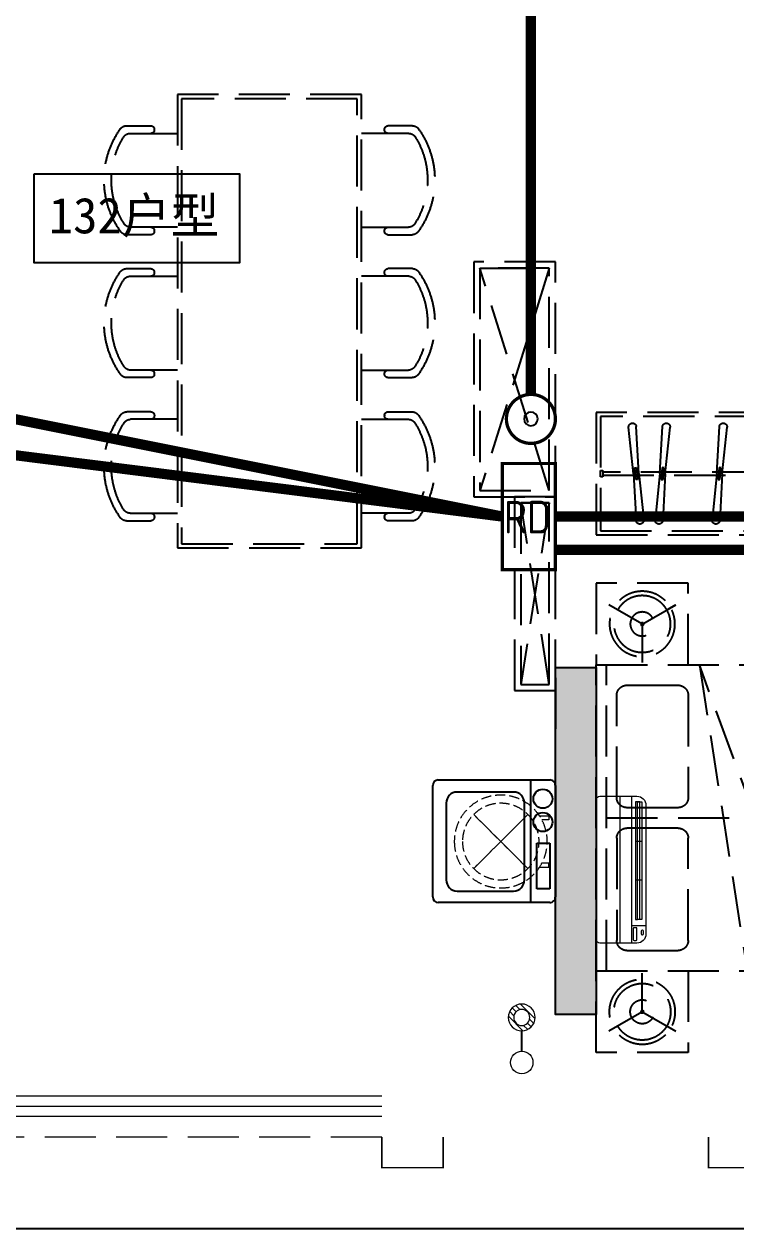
# Model space of a CAD drawing. Extents: x 3002737 to 4077523, y -995787 to -7267.
# Drawn here: x 3246836 to 3250321, y -807319 to -801416 of the extents above; entities that cross this region are included whole.
import ezdxf
from ezdxf.enums import TextEntityAlignment as Align

# ---------------------------------------------------------------- set-up
doc = ezdxf.new("R2010")
doc.units = 0
doc.header["$LTSCALE"] = 1000
doc.header["$MEASUREMENT"] = 0
for name, pattern in [('$1$DASH', [0.35, 0.25, -0.1]), ('A户型$0$DASH', [0.35, 0.25, -0.1]), ('DASH', [0.35, 0.25, -0.1])]:
    doc.linetypes.add(name, pattern=pattern)
doc.layers.get('0').update_dxf_attribs({"linetype": 'CONTINUOUS'})
for name, color, linetype in [('!!电气', 1, 'CONTINUOUS'), ('5fur', 175, 'CONTINUOUS'), ('COLU', 7, 'CONTINUOUS'), ('EQUIP-安防', 3, 'CONTINUOUS'), ('LVTRY', 252, 'CONTINUOUS'), ('S-砼墙填充', 251, 'CONTINUOUS'), ('VPIPE-凝结', 150, 'CONTINUOUS'), ('WIRE-照明', 2, 'CONTINUOUS'), ('WIRE-综合布线', 5, 'DASH'), ('看线', 185, 'CONTINUOUS')]:
    doc.layers.add(name, color=color, linetype=linetype)
for name, color, linetype, lineweight in [('EQUIP-消防', 3, 'CONTINUOUS', 20), ('EQUIP_地漏', 7, 'CONTINUOUS', 18), ('VPIPE-废水', 31, 'TG_F', 18), ('WINDOW', 146, 'CONTINUOUS', 20), ('平面-栏杆', 56, 'CONTINUOUS', 15), ('平面-看线', 252, 'CONTINUOUS', 15), ('平面-空调预留孔', 252, 'CONTINUOUS', 15), ('粉刷', 251, 'CONTINUOUS', 9)]:
    doc.layers.add(name, color=color, linetype=linetype, lineweight=lineweight)
doc.styles.add('_TEL_DIM', font='SIMPLEX', dxfattribs={"width": 0.8, "height": 3.5, "bigfont": 'HZTXT'})
doc.styles.get("Standard").update_dxf_attribs({"font": 'gbenor.shx', "bigfont": 'gbcbig.shx'})
doc.styles.add('TG_LINETYPE', font='SIMPLEX', dxfattribs={"width": 0.8, "height": 3, "bigfont": 'HZTXT'})
doc.styles.add('黑体', font='simhei.ttf')
doc.linetypes.add('TG_F', pattern='A,2,-0.3,["F",TG_LINETYPE,S=0.1,R=0,X=-0.23,Y=-0.15],0', length=2.3)

# ---------------------------------------------------------------- blocks, each defined once
blk = doc.blocks.new('dfgdfgsf')
at = {"layer": '5fur', "color": 252, "linetype": 'A户型$0$DASH'}
for p, q in [((2092291.533499984, -1252357.542387553), (2092411.453266368, -1252357.542387553)), ((2092428.013266368, -1252378.292469392), (2092428.013266368, -1252374.612469392)), ((2093555.135908604, -1252378.292469392), (2093555.135908604, -1252374.612469392)), ((2093691.615674988, -1252357.542387553), (2093571.695908604, -1252357.542387553)), ((2092309.426789955, -1252394.852469392), (2092541.574587486, -1252394.852469392)), ((2093673.722385016, -1252394.852469392), (2093441.574587486, -1252394.852469392)), ((2092411.453266368, -1252891.652469392), (2092293.381530715, -1252891.652469392)), ((2092541.574587486, -1252854.852469392), (2092311.389874803, -1252854.852469392)), ((2092428.013266368, -1252875.092469392), (2092428.013266368, -1252871.412469392)), ((2093441.574587486, -1252854.852469392), (2093671.759300168, -1252854.852469392)), ((2093555.135908604, -1252875.092469392), (2093555.135908604, -1252871.412469392)), ((2093571.695908604, -1252891.652469392), (2093689.767644257, -1252891.652469392)), ((2092291.533499984, -1253057.542387553), (2092411.453266368, -1253057.542387553)), ((2092428.013266368, -1253078.292469392), (2092428.013266368, -1253074.612469392)), ((2093555.135908604, -1253078.292469392), (2093555.135908604, -1253074.612469392)), ((2093691.615674988, -1253057.542387553), (2093571.695908604, -1253057.542387553)), ((2092309.426789955, -1253094.852469392), (2092541.574587486, -1253094.852469392)), ((2093673.722385016, -1253094.852469392), (2093441.574587486, -1253094.852469392)), ((2092541.574587486, -1253554.852469392), (2092311.389874803, -1253554.852469392)), ((2093441.574587486, -1253554.852469392), (2093671.759300168, -1253554.852469392)), ((2092411.453266368, -1253591.652469392), (2092293.381530715, -1253591.652469392)), ((2092428.013266368, -1253575.092469392), (2092428.013266368, -1253571.412469392)), ((2093555.135908604, -1253575.092469392), (2093555.135908604, -1253571.412469392)), ((2093571.695908604, -1253591.652469392), (2093689.767644257, -1253591.652469392)), ((2092411.453266368, -1253758.993599892), (2092293.381530715, -1253758.993599892)), ((2092428.013266368, -1253775.553599892), (2092428.013266368, -1253779.233599892)), ((2093555.135908604, -1253775.553599892), (2093555.135908604, -1253779.233599892)), ((2093571.695908604, -1253758.993599892), (2093689.767644257, -1253758.993599892)), ((2090775.237752914, -1254062.595872173), (2090751.423795166, -1253834.562280218)), ((2090801.254200029, -1254060.649655245), (2090789.003092773, -1253831.703517444)), ((2091054.022614687, -1254062.702910487), (2091030.208656939, -1253834.669318532)), ((2091080.039371488, -1254060.649655245), (2091067.788264232, -1253831.703517444)), ((2091183.400468555, -1254060.649655245), (2091195.65157581, -1253831.703517444)), ((2091209.417225355, -1254062.702910487), (2091233.231183103, -1253834.669318532)), ((2092541.574587486, -1253795.793599892), (2092311.389874803, -1253795.793599892)), ((2093441.574587486, -1253795.793599892), (2093671.759300168, -1253795.793599892)), ((2091359.574587578, -1254069.689162439), (2089523.574584608, -1254069.689162439)), ((2090775.237443228, -1254062.702910487), (2090787.488550484, -1254291.649048288)), ((2090801.254200029, -1254060.649655245), (2090825.068157777, -1254288.6832472)), ((2091054.022614687, -1254062.702910487), (2091066.273721943, -1254291.649048288)), ((2091080.039371488, -1254060.649655245), (2091103.853329236, -1254288.6832472)), ((2091183.400468555, -1254060.649655245), (2091159.586510807, -1254288.6832472)), ((2091209.417225355, -1254062.702910487), (2091197.1661181, -1254291.649048288)), ((2091371.574587578, -1254047.189162439), (2091359.574587578, -1254047.189162439)), ((2091359.574587578, -1254047.189162439), (2091359.574587578, -1254077.189162439)), ((2091359.574587578, -1254077.189162439), (2091371.574587578, -1254077.189162439)), ((2091371.574587578, -1254077.189162439), (2091371.574587578, -1254047.189162439)), ((2092309.426789955, -1254255.793599892), (2092541.574587486, -1254255.793599892)), ((2093673.722385016, -1254255.793599892), (2093441.574587486, -1254255.793599892)), ((2092291.533499984, -1254293.10368173), (2092411.453266368, -1254293.10368173)), ((2092428.013266368, -1254272.353599892), (2092428.013266368, -1254276.033599892)), ((2093555.135908604, -1254272.353599892), (2093555.135908604, -1254276.033599892)), ((2093691.615674988, -1254293.10368173), (2093571.695908604, -1254293.10368173)), ((2090941.574587254, -1254998.492976898), (2090941.574587254, -1254598.492976898)), ((2090941.574587254, -1254598.492976898), (2091391.574587254, -1254598.492976898)), ((2091391.574587254, -1254598.492976898), (2091391.574587254, -1254998.492976898)), ((2091175.822544973, -1254803.832287776), (2091002.879944764, -1254703.983830991)), ((2091157.326629535, -1254803.832287776), (2091330.269229745, -1254703.983830991)), ((2091166.574587254, -1254787.814355141), (2091166.574587254, -1254987.511268711)), ((2091391.574587254, -1254998.492976898), (2089366.739680178, -1254998.492976898)), ((2090478.140397684, -1256116.465254222), (2090886.881066664, -1254998.492976898)), ((2090886.881066664, -1254998.492976898), (2090652.901174343, -1256498.492976898)), ((2091391.574587254, -1254998.492976898), (2090941.574587254, -1254998.492976898)), ((2091341.574587254, -1256498.492976899), (2091341.574587254, -1254998.492976898)), ((2091391.574587254, -1256498.492976899), (2091391.574587254, -1254998.492976898)), ((2091341.576148126, -1255748.492976886), (2088341.574587415, -1255748.492976886)), ((2091391.574587254, -1256498.492976898), (2089366.739680178, -1256498.492976898)), ((2091391.574587254, -1256498.492976898), (2089366.739680178, -1256498.492976898)), ((2091391.574587281, -1256498.492976898), (2090941.574587281, -1256498.492976898)), ((2090941.574587281, -1256498.492976898), (2090941.574587281, -1256898.492976898)), ((2091391.574587281, -1256898.492976898), (2091391.574587281, -1256498.492976898)), ((2091166.574587281, -1256709.171598655), (2091166.574587281, -1256509.474685085)), ((2091175.822545, -1256693.15366602), (2091002.879944791, -1256793.002122805)), ((2091157.326629562, -1256693.15366602), (2091330.269229772, -1256793.002122805)), ((2090941.574587281, -1256898.492976898), (2091391.574587281, -1256898.492976898))]:
    blk.add_line(p, q, dxfattribs=at)
for points in [[(2092541.574587486, -1252205.039727125), (2093441.574587486, -1252205.039727125), (2093441.574587486, -1254425.039727125), (2092541.574587486, -1254425.039727125)], [(2092561.574587486, -1252225.039727125), (2093421.574587486, -1252225.039727125), (2093421.574587486, -1254405.039727125), (2092561.574587486, -1254405.039727125)], [(2091591.540163053, -1254175.039719756), (2091591.540163053, -1253025.039719979), (2091991.540163053, -1253025.039719979), (2091991.540163053, -1254175.039719756)], [(2091621.540163053, -1254145.039719756), (2091621.540163053, -1253055.039719979), (2091961.540163053, -1253055.039719979), (2091961.540163053, -1254145.039719756)], [(2089491.574584608, -1254362.189162448), (2089491.574584608, -1253762.18916243), (2091391.574587578, -1253762.18916243), (2091391.574587578, -1254362.189162448)], [(2089511.574584608, -1254342.189162448), (2089511.574584608, -1253782.18916243), (2091371.574587578, -1253782.18916243), (2091371.574587578, -1254342.189162448)], [(2090786.158033479, -1254090.612964485), (2090781.592837429, -1254032.767455083), (2090790.265043937, -1254032.083040281), (2090794.830239986, -1254089.928549683)], [(2091064.943204937, -1254090.612964485), (2091060.378008889, -1254032.767455083), (2091069.050215397, -1254032.083040281), (2091073.615411445, -1254089.928549683)], [(2091198.496635105, -1254090.612964485), (2091203.061831154, -1254032.767455083), (2091194.389624646, -1254032.083040281), (2091189.824428597, -1254089.928549683)], [(2091591.540163037, -1255125.039605072), (2091591.540163037, -1254175.039719756), (2091791.540163053, -1254175.039719756), (2091791.540163053, -1255125.039605072)], [(2091621.540163037, -1255095.039605072), (2091621.540163037, -1254205.039719756), (2091761.540163053, -1254205.039719756), (2091761.540163053, -1255095.039605072)]]:
    blk.add_lwpolyline(points, close=True, dxfattribs=at)
for points in [[(2091621.540163053, -1254145.039719756), (2091961.540163053, -1253055.039719979), (2091621.540163053, -1253055.039719979), (2091961.540163053, -1254145.039719756)], [(2089523.574584608, -1254054.689162455), (2091359.574587578, -1254054.689162455)], [(2091621.540163037, -1255095.039605072), (2091761.540163053, -1254205.039719756), (2091621.540163037, -1254205.039719756), (2091761.540163053, -1255095.039605072)]]:
    blk.add_lwpolyline(points, dxfattribs=at)
for points, const_width in [([(2091046.351137544, -1254729.081935845), (2091002.879944763, -1254703.983830991)], 8.888888888888888), ([(2091286.798036963, -1254729.081935845), (2091330.269229744, -1254703.983830991)], 8.88888888888889), ([(2091166.574587254, -1254937.315059004), (2091166.574587254, -1254987.511268711)], 8.88888888888889), ([(2091166.574587281, -1256559.670894793), (2091166.574587281, -1256509.474685085)], 8.88888888888889), ([(2091046.351137571, -1256767.904017951), (2091002.87994479, -1256793.002122805)], 8.888888888888888), ([(2091286.79803699, -1256767.904017951), (2091330.269229771, -1256793.002122805)], 8.88888888888889)]:
    blk.add_lwpolyline(points, dxfattribs=dict(at, const_width=const_width))
for points in [[(2091241.574587254, -1255098.492976899), (2090991.574587254, -1255098.492976899, 0.4142135623731003), (2090941.574587254, -1255148.492976899), (2090941.574587254, -1255648.492976899, 0.4142135623730904), (2090991.574587254, -1255698.492976899), (2091241.574587254, -1255698.492976899, 0.4142135623730999), (2091291.574587254, -1255648.492976899), (2091291.574587254, -1255148.492976899, 0.4142135623730897)], [(2091241.574587254, -1256398.492976898), (2090991.574587254, -1256398.492976898, -0.4142135623731003), (2090941.574587254, -1256348.492976898), (2090941.574587254, -1255848.492976899, -0.4142135623730904), (2090991.574587254, -1255798.492976899), (2091241.574587254, -1255798.492976899, -0.4142135623730999), (2091291.574587254, -1255848.492976899), (2091291.574587254, -1256348.492976898, -0.4142135623730897)]]:
    blk.add_lwpolyline(points, format="xyb", close=True, dxfattribs=at)
for centre, radius, start, end in [((2092616.821769427, -1252623.295752064), 434.5839883125198, 144.8602936227334, 215.5995607798544), ((2092291.533499984, -1252394.342387554), 36.8, 90, 144.8602936227334), ((2092410.549405145, -1252374.986860969), 17.46787387877194, 1.228123127383116, 87.03395093603103), ((2093572.599769826, -1252374.986860969), 17.46787387877194, 92.96604906396895, 178.7718768726169), ((2093691.615674988, -1252394.342387554), 36.8, 35.13970637726662, 90), ((2093366.327405545, -1252623.295752064), 434.5839883125198, 324.4004392201456, 35.13970637726662), ((2092616.821769427, -1252623.295752064), 399.0413852635766, 148.058807733434, 212.5233636423179), ((2092309.426789955, -1252431.652469392), 36.8, 90, 148.058807733434), ((2092411.453266368, -1252378.292469392), 16.56, 270, 0), ((2093571.695908604, -1252378.292469392), 16.56, 180, 270), ((2093673.722385016, -1252431.652469392), 36.8, 31.94119226656599, 90), ((2093366.327405545, -1252623.295752064), 399.0413852635766, 327.4766363576821, 31.94119226656599), ((2092311.389874803, -1252818.052469392), 36.8, 212.5233636423179, 270), ((2093671.759300168, -1252818.052469392), 36.8, 270, 327.4766363576821), ((2092293.381530715, -1252854.852469392), 36.8, 215.5995607798544, 270), ((2092411.453266368, -1252871.412469392), 16.56, 0, 90), ((2092411.453266368, -1252875.092469392), 16.56, 270, 0), ((2093571.695908604, -1252871.412469392), 16.56, 90, 180), ((2093571.695908604, -1252875.092469392), 16.56, 180, 270), ((2093689.767644257, -1252854.852469392), 36.8, 270, 324.4004392201456), ((2092616.821769427, -1253323.295752064), 434.5839883125198, 144.8602936227334, 215.5995607798544), ((2092291.533499984, -1253094.342387554), 36.8, 90, 144.8602936227334), ((2092410.549405145, -1253074.986860969), 17.46787387877194, 1.228123127383116, 87.03395093603103), ((2092411.453266368, -1253078.292469392), 16.56, 270, 0), ((2093572.599769826, -1253074.986860969), 17.46787387877194, 92.96604906396895, 178.7718768726169), ((2093571.695908604, -1253078.292469392), 16.56, 180, 270), ((2093691.615674988, -1253094.342387554), 36.8, 35.13970637726662, 90), ((2093366.327405545, -1253323.295752064), 434.5839883125198, 324.4004392201456, 35.13970637726662), ((2092616.821769427, -1253323.295752064), 399.0413852635766, 148.058807733434, 212.5233636423179), ((2092309.426789955, -1253131.652469392), 36.8, 90, 148.058807733434), ((2093673.722385016, -1253131.652469392), 36.8, 31.94119226656599, 90), ((2093366.327405545, -1253323.295752064), 399.0413852635766, 327.4766363576821, 31.94119226656599), ((2092311.389874803, -1253518.052469392), 36.8, 212.5233636423179, 270), ((2092411.453266368, -1253571.412469392), 16.56, 0, 90), ((2093571.695908604, -1253571.412469392), 16.56, 90, 180), ((2093671.759300168, -1253518.052469392), 36.8, 270, 327.4766363576821), ((2092293.381530715, -1253554.852469392), 36.8, 215.5995607798544, 270), ((2092411.453266368, -1253575.092469392), 16.56, 270, 0), ((2093571.695908604, -1253575.092469392), 16.56, 180, 270), ((2093689.767644257, -1253554.852469392), 36.8, 270, 324.4004392201456), ((2092616.821769427, -1254027.35031722), 434.5839883125198, 144.4004392201456, 215.1397063772666), ((2092293.381530715, -1253795.793599892), 36.8, 90, 144.4004392201456), ((2092411.453266368, -1253775.553599892), 16.56, 0, 90), ((2092411.453266368, -1253779.233599892), 16.56, 270, 0), ((2093571.695908604, -1253775.553599892), 16.56, 90, 180), ((2093571.695908604, -1253779.233599892), 16.56, 180, 270), ((2093689.767644257, -1253795.793599892), 36.8, 35.59956077985439, 90), ((2093366.327405545, -1254027.35031722), 434.5839883125198, 324.8602936227334, 35.59956077985439), ((2090770.213598812, -1253833.079379674), 18.84219772992773, 4.512458059346007, 184.512458059346), ((2091048.998460586, -1253833.186417988), 18.84219772992773, 4.512458059346007, 184.512458059346), ((2091214.441379456, -1253833.186417988), 18.84219772992773, 355.4875419406532, 175.487541940654), ((2092616.821769427, -1254027.35031722), 399.0413852635766, 147.4766363576821, 211.941192266566), ((2092311.389874803, -1253832.593599892), 36.8, 90, 147.4766363576821), ((2093671.759300168, -1253832.593599892), 36.8, 32.52336364231787, 90), ((2093366.327405545, -1254027.35031722), 399.0413852635766, 328.058807733434, 32.52336364231787), ((2092309.426789955, -1254218.993599892), 36.8, 211.941192266566, 270), ((2092411.453266368, -1254272.353599892), 16.56, 0, 90), ((2093571.695908604, -1254272.353599892), 16.56, 90, 180), ((2093673.722385016, -1254218.993599892), 36.8, 270, 328.058807733434), ((2090806.27835413, -1254290.166147745), 18.84219772992773, 184.512458059346, 4.512458059346007), ((2091085.06352559, -1254290.166147745), 18.84219772992773, 184.512458059346, 4.512458059346007), ((2091178.376314453, -1254290.166147745), 18.84219772992773, 175.487541940654, 355.4875419406532), ((2092291.533499984, -1254256.30368173), 36.8, 215.1397063772666, 270), ((2092410.549405145, -1254275.659208315), 17.46787387877194, 272.9660490639689, 358.7718768726169), ((2093572.599769826, -1254275.659208315), 17.46787387877194, 181.2281231273831, 267.033950936031), ((2093691.615674988, -1254256.30368173), 36.8, 270, 324.8602936227334)]:
    blk.add_arc(centre, radius, start, end, dxfattribs=at)
for major_axis, ratio, start_param, end_param in [((-113.2638872716998, 113.2638872716998), 0.9999999999997511, 4.712388980384682, 10.99557428756427), ((-98.16203563551878, 98.16203563551878), 0.999999999998388, 4.712388980384681, 10.99557428756427), ((-41.53009199966709, 41.53009199966709), 0.9999999999975253, 4.71238898038469, 10.99557428756428)]:
    blk.add_ellipse((2091166.574587254, -1254798.492976898), major_axis=major_axis, ratio=ratio, start_param=start_param, end_param=end_param, dxfattribs=at)
at = {"layer": '5fur', "color": 252, "linetype": 'A户型$0$DASH', "extrusion": (0, 0, -1)}
for major_axis, ratio, start_param, end_param in [((-113.2638872716998, -113.2638872716998), 0.9999999999997511, 4.712388980384682, 10.99557428756427), ((-98.16203563551879, -98.16203563551876), 0.999999999998388, 4.712388980384681, 10.99557428756427), ((-41.53009199966709, -41.53009199966709), 0.9999999999975253, 4.71238898038469, 10.99557428756428)]:
    blk.add_ellipse((2091166.574587281, -1256698.492976898), major_axis=major_axis, ratio=ratio, start_param=start_param, end_param=end_param, dxfattribs=at)
blk = doc.blocks.new('A$C001338C2')
at = {"color": 8}
for p, q in [((844.9999883423079, 303.6000072514144), (54.99998834231155, 303.6000543390692)), ((109.0525457565491, 214.7673082745569), (109.0525510513944, 303.6000511174025)), ((-1.49359439092e-05, 248.6000576173246), (-2.84423585981e-05, 22.0000576172315)), ((899.9999715576414, 22.00000397306576), (899.9999850640525, 248.6000039731589)), ((21.99997024633922, 5.63059293199e-05), (877.9999702463392, 5.2843679441e-06))]:
    blk.add_line(p, q, dxfattribs=at)
at = {"color": 8, "lineweight": 5}
for p, q in [((864.5756734352908, 278.6904651548975), (144.4768629888749, 278.6905080761171)), ((144.4768629888749, 278.6905080761171), (144.4768622188567, 265.7722729386405)), ((387.0097734353949, 278.6904936200444), (144.4768629888749, 278.6905080761171)), ((144.4768629888749, 278.6905080761171), (144.4768614488676, 252.8539829386973)), ((144.4768622188567, 265.7722729386405), (864.5756726653053, 265.772230017421)), ((144.4768606789075, 239.9356929386377), (144.4768614488676, 252.8539829386973)), ((144.4768614488676, 252.8539829386973), (864.5756718953162, 252.8539400174777)), ((864.5756711253525, 239.9356500174181), (144.4768606789075, 239.9356929386377)), ((387.0097711254275, 239.935678482565), (387.0097734353949, 278.6904936200444)), ((622.04272112545, 239.935664473509), (387.0097711254275, 239.935678482565)), ((864.5756734352908, 278.6904651548975), (622.0427234354138, 278.6904796109884)), ((622.0427234354138, 278.6904796109884), (622.04272112545, 239.935664473509)), ((864.5756718953162, 252.8539400174777), (864.5756734352908, 278.6904651548975)), ((864.5756726653053, 265.772230017421), (864.5756711253525, 239.9356500174181)), ((899.9999830474662, 214.7672611304297), (-1.69525337697e-05, 214.7673147745954)), ((899.9999787804518, 143.1781611304468), (-2.12195482163e-05, 143.1782147746126))]:
    blk.add_line(p, q, dxfattribs=at)
at = {"color": 8}
for points in [[(89.24090579471158, 226.3562818807586), (22.19125331861505, 226.3562858772129, -0.414213562372504), (16.6912536464406, 231.8562862050385), (16.69125431894281, 243.1390318179401, -0.414213562373095), (22.19125464676836, 248.6390314901146), (89.24090712286488, 248.6390274936603, -0.414213562373095), (94.74090679503934, 243.1390271658347), (94.74090612253713, 231.8562815529331, -0.414213562373095)], [(73.08482630450817, 275.0144977724194), (56.77886350143308, 275.0144987443309, -0.414213562373095), (51.27886382925863, 280.5144990721565), (51.27886400034913, 283.3844664433818, -0.414213562373095), (56.77886432817468, 288.8844661155563), (73.08482713124977, 288.8844651436448, -0.4142135623732024), (78.58482680342422, 283.3844648158192), (78.58482663233372, 280.5144974445939, -0.414213562373095)]]:
    blk.add_lwpolyline(points, format="xyb", close=True, dxfattribs=at)
for centre, radius, start, end in [((54.99998506405609, 248.6000543390692), 55.0000000000001, 89.99999658490542, 179.9999965849054), ((844.9999850640525, 248.6000072514144), 55.0000000000001, 359.9999965849054, 89.99999658490542), ((21.9999715576414, 22.00005630592932), 22.00000000000004, 179.9999965849054, 269.9999965849054), ((877.9999715576414, 22.00000528436794), 22.00000000000004, 269.9999965849054, 359.9999965849054)]:
    blk.add_arc(centre, radius, start, end, dxfattribs=at)
blk = doc.blocks.new('RECTANG')
for p, q in [((1.00000000000004, 1.00000000000004), (0, 1.00000000000004)), ((0, 1.00000000000004), (0, 0)), ((1.00000000000004, 0), (1.00000000000004, 1.00000000000004)), ((0, 0), (1.00000000000004, 0))]:
    blk.add_line(p, q)
blk = doc.blocks.new('洗衣机')
at = {"layer": 'LVTRY'}
for p, q in [((3790993.746954995, 243444.5237557961), (3790993.746954995, 242899.1124234381)), ((3791567.361739737, 243472.1311109139), (3791020.978428917, 243472.1311109139)), ((3791116.547650196, 243472.1311109139), (3791116.547650196, 242871.5050683203)), ((3791594.59321366, 242899.1124234381), (3791594.59321366, 243444.5237557961)), ((3791198.977629842, 243412.6941587822), (3791474.884451542, 243412.6941587822)), ((3791145.054954439, 242982.4807401235), (3791145.054954439, 243358.0271784722)), ((3791528.807126945, 243358.0271784722), (3791528.807126945, 242982.4807401235)), ((3791474.884451542, 242927.8137598135), (3791198.977629842, 242927.8137598135)), ((3791020.978428917, 242871.5050683203), (3791567.361739737, 242871.5050683203))]:
    blk.add_line(p, q, dxfattribs=at)
at = {"layer": 'LVTRY', "extrusion": (0, 0, -1)}
for centre, major_axis, ratio, start_param, end_param in [((3791020.978428917, 243444.5237557961), (-1.908531711022078e-08, 27.60735511779785), 0.9863847444471043, -1.570796326112996, 7.008549296472211e-10), ((3791567.361739737, 243444.5237557961), (-5.264563262736361e-09, 27.60735511779785), 0.9863847444471043, 1.933262439024475e-10, 1.570796326982994), ((3791055.147302595, 243379.8474220779), (-1.532403957494624e-08, 46.92390957762836), 0.9863847444493448, 3.141592653920872, 9.424777961100459), ((3791198.977629842, 243358.0271784722), (4.764609934498854e-09, 54.66698031005217), 0.9863847444472746, 4.712388980298719, 6.283185307091227), ((3791474.884451542, 243358.0271784722), (-4.76474120185596e-09, 54.66698031005217), 0.9863847444472746, 8.836242848531128e-11, 1.57079632688087), ((3791055.147302595, 243265.6659087724), (-1.532403957494624e-08, 46.92390957762836), 0.9863847444493448, 3.141592653920872, 9.424777961100459), ((3791198.977629842, 242982.4807401235), (-6.265914279833452e-09, 54.66698031005218), 0.9863847444472746, 3.141592653705994, 4.712388980497749), ((3791474.884451542, 242982.4807401235), (6.265651745155644e-09, 54.66698031005217), 0.986384744447275, 1.570796326681842, 3.141592653473596), ((3791020.978428917, 242899.1124234381), (1.908525212675288e-08, 27.60735511779785), 0.9863847444471043, 3.14159265288894, 4.712388979702792), ((3791567.361739737, 242899.1124234381), (5.264433297526799e-09, 27.60735511779784), 0.9863847444471044, 1.570796326606803, 3.141592653396471)]:
    blk.add_ellipse(centre, major_axis=major_axis, ratio=ratio, start_param=start_param, end_param=end_param, dxfattribs=at)
at = {"layer": 'LVTRY', "xscale": 63.25620569481588, "yscale": 224.5369532744355, "zscale": 64.12934308941763, "rotation": 180}
blk.add_blockref('RECTANG', (3791085.200501846, 243162.4333077016), dxfattribs=at)
blk = doc.blocks.new('$TwtSys$00000543')
at = {"color": 252}
for p, q in [((-93.61191613507253, -8.532828222891112), (8.532828222720127, 93.61191613524352)), ((-8.532828222720127, -93.61191613524352), (93.6119161354145, 8.532828222891112)), ((12.46562189858378, 55.00516585458899), (41.70321270589193, 84.24275666206813)), ((39.88082245889382, 39.88082245889382), (66.46803743171768, 66.46803743154669)), ((55.00516585475998, 12.46562189841279), (84.24275666206813, 41.70321270589193)), ((-84.24275666206813, -41.70321270589193), (-55.00516585475998, -12.46562189841279)), ((-66.46803743308556, -66.46803743308556), (-39.88082245889382, -39.88082245889382)), ((-41.70321270589193, -84.24275666206813), (-12.46562189824181, -55.00516585458899))]:
    blk.add_line(p, q, dxfattribs=at)
for radius in [94, 56.4]:
    blk.add_circle((0, 0), radius, dxfattribs=at)
blk = doc.blocks.new('dnfhfn')
at = {"color": 252, "linetype": '$1$DASH', "ltscale": 0.2}
for p, q in [((101.8984962723892, 462.7393775836269, -2.359636360997379e-09), (121.8984962723892, 462.7393775836269, -2.359636360997379e-09)), ((101.8984962723892, 417.1853479389541, -2.359636360997379e-09), (101.8984962723892, 462.7393775836269, -2.359636360997379e-09)), ((121.8984962723892, 462.7393775836269, -2.359636360997379e-09), (121.8984962723892, 429.0058331504954, -2.359636360997379e-09)), ((353.1017998967993, 462.7393775836269, -2.359636360997379e-09), (333.1017998967993, 462.7393775836269, -2.359636360997379e-09)), ((333.1017998967993, 462.7393775836269, -2.359636360997379e-09), (333.1017998967993, 429.0058331504954, -2.359636360997379e-09)), ((353.1017998967993, 417.1853479389541, -2.359636360997379e-09), (353.1017998967993, 462.7393775836269, -2.359636360997379e-09))]:
    blk.add_line(p, q, dxfattribs=at)
at = {"color": 252, "linetype": '$1$DASH', "ltscale": 0.2, "elevation": -2.359636360997379e-09}
for points in [[(94.91774319857359, 360.0825529289432), (94.91774319857359, 360.0825529289432), (360.0827860850841, 94.91750992601737), (360.0827860850841, 94.91750992601737)], [(360.0827861726284, 360.0825529010035), (94.91774310916662, 94.91750995395705), (94.91774310916662, 94.91750995395705), (360.0827861726284, 360.0825529010035)]]:
    blk.add_lwpolyline(points, close=True, dxfattribs=at)
at = {"color": 252, "linetype": '$1$DASH', "ltscale": 0.2}
for radius in [227.5000000426377, 187.5000000426377]:
    blk.add_circle((227.5002646408975, 227.5000314274803, -2.359636360997379e-09), radius, dxfattribs=at)
blk = doc.blocks.new('GDGDGRD')
at = {"layer": 'S-砼墙填充'}
h = blk.add_hatch(color=252, dxfattribs=at)
h.dxf.hatch_style = 1
h.paths.add_polyline_path([(436416.5442748284, 288315.3630931432), (436416.5442743464, 288565.3638601754), (436416.5442743464, 288765.3638601754), (436416.5442741448, 288515.3630931432), (436416.5442745481, 288815.3646272075), (436216.5442748922, 288815.3646272075), (436216.544275146, 287115.363093024), (436416.5442748205, 287115.363093024)])
at = {"layer": 'COLU', "color": 252}
blk.add_lwpolyline([(436416.5442748284, 288315.3630931432), (436416.5442743464, 288565.3638601754), (436416.5442743464, 288765.3638601754), (436416.5442741448, 288515.3630931432), (436416.5442745481, 288815.3646272075), (436216.5442748922, 288815.3646272075), (436216.544275146, 287115.363093024), (436416.5442748205, 287115.363093024), (436416.5442748284, 288315.3630931432)], close=True, dxfattribs=at)
blk = doc.blocks.new('A$C100F5A36')
at = {"color": 252}
blk.add_lwpolyline([(43450.40243915329, -14262.58470323472), (44456.40243915329, -14262.58470323472), (44456.40243915329, -14698.58470323472), (43450.40243915329, -14698.58470323472)], close=True, dxfattribs=at)
at = {"color": 252, "const_width": 8}
for points in [[(45152.46588527504, -18982.4004392249), (45152.46588527504, -19132.4004392249), (45452.46588527504, -19132.4004392249), (45452.46588527877, -18982.39992552157)], [(46752.46588515956, -18982.40043916367), (46752.46588515956, -19132.40043916367), (47052.46588515956, -19132.40043916367), (47052.46588516328, -18982.39992546034)]]:
    blk.add_lwpolyline(points, dxfattribs=at)
at = {"layer": 'VPIPE-凝结', "color": 252, "ltscale": 0.1}
blk.add_lwpolyline([(45837.48353476916, -18562.39992477116), (45837.48353476916, -18462.39992477116)], dxfattribs=at)
at = {"layer": 'VPIPE-废水', "color": 252}
blk.add_circle((45837.48353476916, -18617.39992477116), 55, dxfattribs=at)
at = {"layer": '平面-栏杆', "color": 252}
for points in [[(45152.46588072181, -18832.39992489642), (40502.46588072553, -18832.39992643753)], [(45152.46588072181, -18882.39992489549), (40502.46588072553, -18882.39992643753)]]:
    blk.add_lwpolyline(points, dxfattribs=at)
at = {"layer": '平面-看线', "color": 252}
blk.add_lwpolyline([(45152.46588072181, -18782.39992489712), (40502.46588072553, -18782.39992643776)], dxfattribs=at)
at = {"layer": '平面-看线', "color": 252, "linetype": 'DASH'}
blk.add_lwpolyline([(45152.46588072181, -18982.3999248941), (40502.465862507, -18982.3990503177)], dxfattribs=at)
at = {"layer": '看线', "color": 252}
blk.add_lwpolyline([(59402.46586443065, -18232.39991673001), (59402.4658604688, -19432.39991605002), (39052.4648802015, -19432.39991605002), (39052.47008036403, -17932.39991721977), (36802.46589077916, -17932.39992461284)], dxfattribs=at)
at = {"color": 252, "xscale": -1}
blk.add_blockref('GDGDGRD', (482419.0445932513, -305497.7630110036), dxfattribs=at)
at = {"layer": 'EQUIP_地漏', "color": 252, "xscale": -0.7000000000000001, "yscale": 0.7000000000000001, "zscale": 0.7000000000000001}
blk.add_blockref('$TwtSys$00000543', (45837.48353476916, -18396.59992477123), dxfattribs=at)
at = {"layer": 'WINDOW', "color": 252, "xscale": -1}
blk.add_blockref('dfgdfgsf', (2137594.040481746, 1238329.789241821), dxfattribs=at)
at = {"layer": '平面-空调预留孔', "color": 252, "xscale": -1, "rotation": 270.000000000007}
blk.add_blockref('dnfhfn', (45507.36917044735, -17762.05340882693, 2.359636360997379e-09), dxfattribs=at)
at = {"layer": '平面-空调预留孔', "color": 252, "xscale": -0.800000000046565, "yscale": 0.800000000046565, "zscale": 0.800000000046565, "rotation": 269.9999997665698}
blk.add_blockref('A$C001338C2', (46202.65722268308, -18032.39988764166), dxfattribs=at)
at = {"layer": '粉刷', "color": 252, "xscale": -1}
blk.add_blockref('洗衣机', (3836996.212830993, -260704.8010990142), dxfattribs=at)
at = {"color": 252, "style": '黑体'}
blk.add_text('132户型', height=175, dxfattribs=at).set_placement((43522.44871490682, -14554.77181879804))
blk = doc.blocks.new('$equip$00002771')
for p, q in [((-0.6500000000087311, 0.6500000000014552), (-0.6500000000087311, 0)), ((0.6500000000087311, 0.6500000000014552), (-0.6500000000087311, 0.6500000000014552)), ((0.6500000000087311, 0), (0.6500000000087311, 0.6500000000014552)), ((-0.6500000000087311, 0), (0.6500000000087311, 0))]:
    blk.add_line(p, q)
at = {"const_width": 0.04}
blk.add_lwpolyline([(-0.6500000000087311, 0.6500000000014552), (-0.6500000000087311, 0), (0.6500000000087311, 0), (0.6500000000087311, 0.6500000000014552), (-0.6500000000087311, 0.6500000000014552), (-0.6500000000087311, 0)], dxfattribs=at)
for p in [(0, 0.6500000000014552), (-0.6500000000087311, 0.3250000000007276), (0.6500000000087311, 0.3250000000007276), (0, 0)]:
    blk.add_point(p)
at = {"color": 7}
blk.add_attdef('$TEXT$', text='', height=0.4, dxfattribs=at).set_placement((0.006237997862626798, 0.3429758970196417), align=Align.MIDDLE_CENTER)
at = {"color": 7, "flags": 1}
for tag, height, p in [('B', 0.4, (0.9046029297314817, 0.2456043182446592)), ('A', 2e-05, (0, 0))]:
    blk.add_attdef(tag, text='', height=height, dxfattribs=at).set_placement(p, align=Align.MIDDLE_CENTER)
blk = doc.blocks.new('$equip$00002479')
at = {"const_width": 0.04}
blk.add_lwpolyline([(-0.2999923809402389, 1.000000338535756e-05, 1), (0.3000076190510299, 1.000000338535756e-05, 0.9999999999999999), (-0.2999923809402389, 1.000000338535756e-05, 0.9428827038296898)], format="xyb", dxfattribs=at)
for centre, radius in [((7.619048119522631e-06, 1.000000338535756e-05), 0.3000000000001062), ((0, 0), 0.08405157696738315)]:
    blk.add_circle(centre, radius)
for p in [(7.619048119522631e-06, 0.3000100000026578), (-0.2999923809402389, 1.000000338535756e-05), (0.3000076190510299, 1.000000338535756e-05), (7.619048119522631e-06, -0.299989999999525)]:
    blk.add_point(p)
at = {"color": 7, "style": '_TEL_DIM', "flags": 1}
blk.add_attdef('A', text='', height=2e-05, dxfattribs=at).set_placement((0, 0), align=Align.MIDDLE_CENTER)

msp = doc.modelspace()

# ---------------------------------------------------------------- block references
at = {"layer": '!!电气'}
msp.add_blockref('A$C100F5A36', (3203434.978639015, -787886.5741692535), dxfattribs=at)

# ---------------------------------------------------------------- next in the draw order: linework, layer by layer
at = {"layer": 'WIRE-照明', "color": 6, "const_width": 50}
msp.add_lwpolyline([(3249317.444519875, -803230.4930891334), (3249317.444519874, -800900.9780698777)], dxfattribs=at)
at = {"layer": 'WIRE-综合布线', "color": 4, "const_width": 50}
for points in [[(3249177.478956913, -803828.9780551596), (3243687.444527999, -802730.4332341962)], [(3249177.478956913, -803828.9780551596), (3243687.444527999, -803137.2226075958)], [(3249437.478957724, -803828.9780551596), (3255899.828319849, -803828.9780551596)], [(3249437.444519794, -803992.0176707872), (3255620.914868631, -803992.017671546)]]:
    msp.add_lwpolyline(points, dxfattribs=at)

# ---------------------------------------------------------------- next in the draw order: block references
at = {"layer": 'EQUIP-安防', "color": 4, "xscale": -400, "yscale": 400, "zscale": 400}
msp.add_blockref('$equip$00002479', (3249317.447567497, -803350.497089133), dxfattribs=at)
at = {"layer": 'EQUIP-消防', "color": 4}
ref = msp.add_blockref('$equip$00002771', (3249437.478956915, -803828.9780551596), dxfattribs=dict(at, xscale=-400, yscale=400, zscale=400, rotation=90))
ref.add_attrib('$TEXT$', 'RD', dxfattribs={"layer": '0', "color": 7, "height": 160}).set_placement((3249300.288598106, -803831.4732543048), align=Align.MIDDLE_CENTER)

doc.saveas('drawing.dxf')
